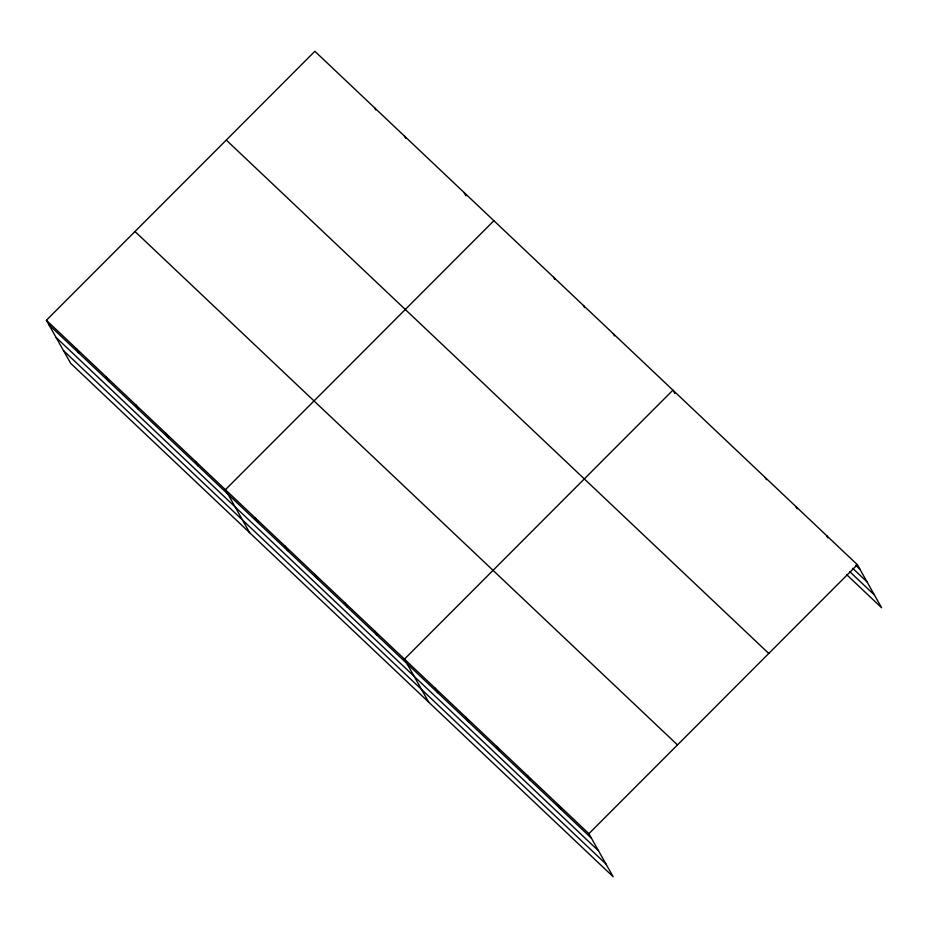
<?xml version="1.0" encoding="UTF-8"?>
<svg xmlns="http://www.w3.org/2000/svg" width="928" height="928" viewBox="0 0 928 928"><rect width="100%" height="100%" fill="white"/><g stroke="black" fill="none" stroke-linecap="round" stroke-linejoin="round"><path stroke-width="1.39" d="M46.4 320.264L588.886 833.68L613.13 876.705L70.644 363.3L46.4 320.264L314.87 51.295L857.356 564.7L881.6 607.736L846.765 574.757M493.893 220.713L225.423 489.694L249.667 532.718M588.886 833.68L857.356 564.7M855.778 565.303L859.873 569.177M852.704 568.319L867.042 581.902M849.839 571.729L874.431 595.01M226.27 140.058L768.755 653.463M135.001 231.501L677.486 744.917M48.917 324.742L591.403 838.158M56.086 337.467L598.572 850.883M63.475 350.575L605.961 863.991M826.616 535.607L827.88 537.846M795.876 506.514L797.14 508.753M765.136 477.421L766.389 479.66M674.807 393.495L672.916 390.143L404.446 659.124L428.69 702.148M613.234 333.662L614.498 335.901M583.399 305.428L584.663 307.667M553.564 277.194L554.828 279.432M464.058 192.479L465.949 195.831M404.376 135.998L405.64 138.237M374.541 107.764L375.805 110.003M558.146 804.588L560.663 809.065M527.406 775.495L529.923 779.972M496.666 746.402L499.183 750.88M465.926 717.309L468.443 721.787M435.186 688.216L437.703 692.694M374.599 630.889L377.128 635.355M344.764 602.643L347.292 607.121M314.928 574.409L317.457 578.886M285.093 546.174L287.61 550.652M255.258 517.928L257.775 522.406M195.588 461.46L198.105 465.937M165.752 433.225L168.27 437.691M135.906 404.979L138.434 409.457M106.07 376.745L108.599 381.222M76.235 348.51L78.764 352.988"/></g></svg>
